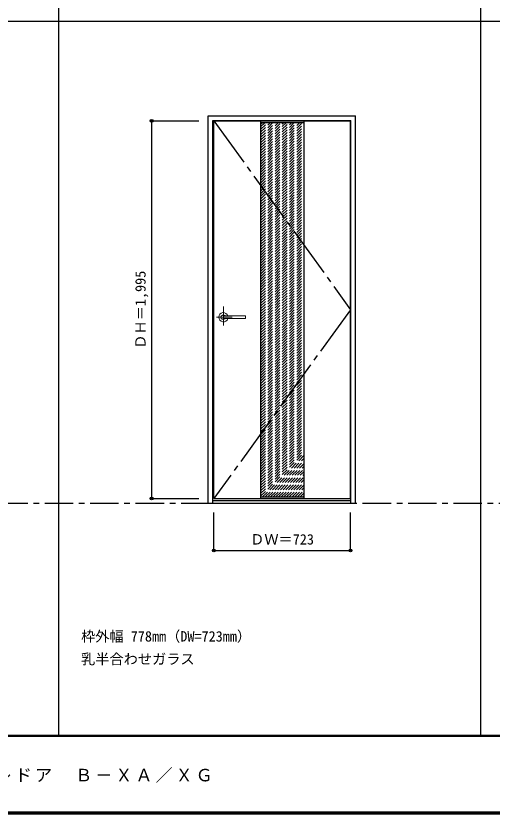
# Model space of a CAD drawing. Units: millimetres, scale not verified. Extents: x -6000 to 5700, y -4307 to 4260.
# Drawn here: x -3483 to -966, y -4205 to 12 of the extents above; entities that cross this region are included whole.
import ezdxf
from ezdxf.enums import TextEntityAlignment as Align

# ---------------------------------------------------------------- set-up
doc = ezdxf.new("R2010")
doc.units = ezdxf.units.MM
doc.header["$LTSCALE"] = 30
doc.header["$PDMODE"] = 32
doc.header["$PDSIZE"] = 15
for name, pattern in [('CHAIN1', [8, 5, -1, 1, -1]), ('CHAIN2', [12, 9, -1, 1, -1]), ('DASHED1', [1.8, 1.2, -0.6])]:
    doc.linetypes.add(name, pattern=pattern)
for name, color, linetype in [('0-2_扉', 3, 'Continuous'), ('0-3_仕上げ', 3, 'Continuous'), ('0-4_枠', 3, 'Continuous'), ('0-7', 7, 'CHAIN2'), ('0-A_文字', 7, 'Continuous'), ('0-B_寸法', 7, 'Continuous'), ('0-C_ハッチ', 4, 'DASHED1'), ('F-1_枠', 6, 'Continuous'), ('F-A_文字', 7, 'Continuous')]:
    doc.layers.add(name, color=color, linetype=linetype)
doc.layers.add('0-5_レバー', color=7, linetype='Continuous', lineweight=18)
doc.styles.add('ＭＳ ゴシック', font='')
doc.styles.get('ＭＳ ゴシック').set_extended_font_data('MS Gothic')

msp = doc.modelspace()

# ---------------------------------------------------------------- linework, layer by layer
at = {"layer": '0-2_扉'}
for p, q in [((-2436.8, -542.5), (-1713.8, -542.5)), ((-2436.8, -2537.5), (-2436.8, -542.5)), ((-1713.8, -2537.5), (-1713.8, -542.5)), ((-2436.8, -2537.5), (-1713.8, -2537.5))]:
    msp.add_line(p, q, dxfattribs=at)
at = {"layer": '0-3_仕上げ'}
for p, q in [((-2189.3, -542.5), (-2189.3, -2537.5)), ((-1961.3, -542.5), (-1961.3, -2537.5))]:
    msp.add_line(p, q, dxfattribs=at)
at = {"layer": '0-3_仕上げ', "color": 7}
for p, q in [((-2189.3, -550.5), (-1961.3, -550.5)), ((-2189.3, -2529.5), (-1961.3, -2529.5))]:
    msp.add_line(p, q, dxfattribs=at)
at = {"layer": '0-4_枠'}
for p, q in [((-2465.8, -515.5), (-1687.8, -515.5)), ((-2465.8, -2562.5), (-2465.8, -515.5)), ((-2441.8, -539.5), (-1711.8, -539.5)), ((-2441.8, -2562.5), (-2441.8, -539.5)), ((-1711.8, -2562.5), (-1711.8, -539.5)), ((-1687.8, -2562.5), (-1687.8, -515.5)), ((-2465.8, -2562.5), (-1687.8, -2562.5)), ((-2441.8, -2547.5), (-1711.8, -2547.5))]:
    msp.add_line(p, q, dxfattribs=at)
at = {"layer": '0-5_レバー', "color": 4, "linetype": 'CHAIN1'}
for p, q in [((-2386.3, -1523.54), (-2386.3, -1623.39)), ((-2339.5, -1580), (-2422.52, -1580))]:
    msp.add_line(p, q, dxfattribs=at)
at = {"layer": '0-5_レバー'}
for q in [(-2269.3, -1574.51), (-2269.3, -1585.5)]:
    msp.add_line((-2269.3, -1580), q, dxfattribs=at)
for points in [[(-2376.34, -1573.01), (-2377.11, -1572.22), (-2379.08, -1570.85), (-2381.32, -1569.84), (-2383.76, -1569.21), (-2386.3, -1569), (-2388.84, -1569.21), (-2391.27, -1569.84), (-2393.52, -1570.85), (-2395.49, -1572.22), (-2397.11, -1573.89), (-2398.31, -1575.79), (-2399.05, -1577.85), (-2399.3, -1580), (-2399.05, -1582.15), (-2398.31, -1584.21), (-2397.11, -1586.11), (-2395.49, -1587.78), (-2393.52, -1589.15), (-2391.27, -1590.16), (-2388.84, -1590.79), (-2386.3, -1591), (-2383.76, -1590.79), (-2381.32, -1590.16), (-2379.08, -1589.15), (-2377.11, -1587.78), (-2376.34, -1586.99)], [(-2270.8, -1573), (-2280.53, -1573), (-2290.71, -1573), (-2300.31, -1573), (-2309.3, -1573), (-2317.71, -1573), (-2325.52, -1573), (-2332.34, -1573), (-2338.64, -1573), (-2344.4, -1573), (-2349.65, -1573), (-2354.44, -1573), (-2359.09, -1573), (-2363.3, -1573), (-2367.05, -1573), (-2369.05, -1573), (-2370.9, -1573), (-2372.91, -1573.01), (-2375.32, -1573.01), (-2376.81, -1573.01), (-2378.35, -1573.01), (-2379.87, -1573.01), (-2380.97, -1573.01), (-2381.43, -1573.01), (-2381.43, -1573.02)], [(-2381.28, -1586.99), (-2381.15, -1586.99), (-2380.71, -1586.99), (-2379.99, -1586.99), (-2378.97, -1586.99), (-2377.71, -1586.99), (-2376.36, -1586.99), (-2373.5, -1586.99), (-2370.52, -1587), (-2367.5, -1587), (-2364.46, -1587), (-2361.39, -1587), (-2358.31, -1587), (-2354.31, -1587), (-2349.9, -1587), (-2344.93, -1587), (-2339.4, -1587), (-2333.31, -1587), (-2326.66, -1587), (-2319.45, -1587), (-2310.86, -1587), (-2301.6, -1587), (-2291.66, -1587), (-2281.05, -1587), (-2270.8, -1587)], [(-2270.8, -1573), (-2279.88, -1573), (-2280.28, -1573)]]:
    msp.add_lwpolyline(points, dxfattribs=at)
for centre, radius, start, end in [((-2386.3, -1580), 24.55, 16.59952, 343.36736), ((-2270.8, -1574.5), 1.5, 0.00847, 89.9163), ((-2270.8, -1574.5), 1.5, 360, 90.17419), ((-2270.8, -1585.5), 1.5, 270.16419, 0), ((-2270.8, -1585.5), 1.5, 269.91059, 359.99153)]:
    msp.add_arc(centre, radius, start, end, dxfattribs=at)
at = {"layer": '0-7'}
msp.add_lwpolyline([(-2436.8, -542.5), (-1713.8, -1540), (-2436.8, -2537.5)], dxfattribs=at)
at = {"layer": '0-B_寸法', "color": 4}
for p, q in [((-2765.8, -542.5), (-2515.8, -542.5)), ((-2765.8, -542.5), (-2765.8, -2537.5)), ((-2765.8, -2537.5), (-2515.8, -2537.5)), ((-2436.8, -2812.5), (-2436.8, -2612.5)), ((-1713.8, -2812.5), (-1713.8, -2612.5)), ((-2436.8, -2812.5), (-1713.8, -2812.5))]:
    msp.add_line(p, q, dxfattribs=at)
at = {"layer": '0-B_寸法'}
for p in [(-2765.8, -542.5), (-2765.8, -2537.5), (-2436.8, -2812.5), (-1713.8, -2812.5)]:
    msp.add_point(p, dxfattribs=at)
at = {"layer": '0-C_ハッチ'}
for p, q in [((-2189.3, -772.07), (-1967.73, -550.5)), ((-2189.3, -757.93), (-1981.87, -550.5)), ((-2189.3, -743.79), (-1996.01, -550.5)), ((-2189.3, -729.65), (-2010.15, -550.5)), ((-2189.3, -715.5), (-2024.3, -550.5)), ((-2189.3, -701.36), (-2038.44, -550.5)), ((-2189.3, -687.22), (-2052.58, -550.5)), ((-2189.3, -673.08), (-2066.72, -550.5)), ((-2189.3, -658.94), (-2080.86, -550.5)), ((-2189.3, -644.79), (-2095.01, -550.5)), ((-2189.3, -630.65), (-2109.15, -550.5)), ((-2189.3, -616.51), (-2123.29, -550.5)), ((-2189.3, -602.37), (-2137.43, -550.5)), ((-2189.3, -588.23), (-2151.57, -550.5)), ((-2189.3, -574.08), (-2165.72, -550.5)), ((-2189.3, -559.94), (-2179.86, -550.5)), ((-2189.3, -786.22), (-1961.3, -558.22)), ((-2189.3, -800.36), (-1961.3, -572.36)), ((-2189.3, -814.5), (-1961.3, -586.5)), ((-2189.3, -828.64), (-1961.3, -600.64)), ((-2189.3, -842.78), (-1961.3, -614.78)), ((-2189.3, -856.93), (-1961.3, -628.93)), ((-2189.3, -871.07), (-1961.3, -643.07)), ((-2189.3, -885.21), (-1961.3, -657.21)), ((-2189.3, -899.35), (-1961.3, -671.35)), ((-2189.3, -913.49), (-1961.3, -685.49)), ((-2189.3, -927.64), (-1961.3, -699.64)), ((-2189.3, -941.78), (-1961.3, -713.78)), ((-2189.3, -955.92), (-1961.3, -727.92)), ((-2189.3, -970.06), (-1961.3, -742.06)), ((-2189.3, -984.21), (-1961.3, -756.21)), ((-2189.3, -998.35), (-1961.3, -770.35)), ((-2189.3, -1012.49), (-1961.3, -784.49)), ((-2189.3, -1026.63), (-1961.3, -798.63)), ((-2189.3, -1040.77), (-1961.3, -812.77)), ((-2189.3, -1054.92), (-1961.3, -826.92)), ((-2189.3, -1069.06), (-1961.3, -841.06)), ((-2189.3, -1083.2), (-1961.3, -855.2)), ((-2189.3, -1097.34), (-1961.3, -869.34)), ((-2189.3, -1111.48), (-1961.3, -883.48)), ((-2189.3, -1125.63), (-1961.3, -897.63)), ((-2189.3, -1139.77), (-1961.3, -911.77)), ((-2189.3, -1153.91), (-1961.3, -925.91)), ((-2189.3, -1168.05), (-1961.3, -940.05)), ((-2189.3, -1182.2), (-1961.3, -954.2)), ((-2189.3, -1196.34), (-1961.3, -968.34)), ((-2189.3, -1210.48), (-1961.3, -982.48)), ((-2189.3, -1224.62), (-1961.3, -996.62)), ((-2189.3, -1238.76), (-1961.3, -1010.76)), ((-2189.3, -1252.91), (-1961.3, -1024.91)), ((-2189.3, -1267.05), (-1961.3, -1039.05)), ((-2189.3, -1281.19), (-1961.3, -1053.19)), ((-2189.3, -1295.33), (-1961.3, -1067.33)), ((-2189.3, -1309.47), (-1961.3, -1081.47)), ((-2189.3, -1323.62), (-1961.3, -1095.62)), ((-2189.3, -1337.76), (-1961.3, -1109.76)), ((-2189.3, -1351.9), (-1961.3, -1123.9)), ((-2189.3, -1366.04), (-1961.3, -1138.04)), ((-2189.3, -1380.19), (-1961.3, -1152.19)), ((-2189.3, -1394.33), (-1961.3, -1166.33)), ((-2189.3, -1408.47), (-1961.3, -1180.47)), ((-2189.3, -1422.61), (-1961.3, -1194.61)), ((-2189.3, -1436.75), (-1961.3, -1208.75)), ((-2189.3, -1450.9), (-1961.3, -1222.9)), ((-2189.3, -1465.04), (-1961.3, -1237.04)), ((-2189.3, -1479.18), (-1961.3, -1251.18)), ((-2189.3, -1493.32), (-1961.3, -1265.32)), ((-2189.3, -1507.46), (-1961.3, -1279.46)), ((-2189.3, -1521.61), (-1961.3, -1293.61)), ((-2189.3, -1535.75), (-1961.3, -1307.75)), ((-2189.3, -1549.89), (-1961.3, -1321.89)), ((-2189.3, -1564.03), (-1961.3, -1336.03)), ((-2189.3, -1578.17), (-1961.3, -1350.17)), ((-2189.3, -1592.32), (-1961.3, -1364.32)), ((-2189.3, -1606.46), (-1961.3, -1378.46)), ((-2189.3, -1620.6), (-1961.3, -1392.6)), ((-2189.3, -1634.74), (-1961.3, -1406.74)), ((-2189.3, -1648.89), (-1961.3, -1420.89)), ((-2189.3, -1663.03), (-1961.3, -1435.03)), ((-2189.3, -1677.17), (-1961.3, -1449.17)), ((-2189.3, -1691.31), (-1961.3, -1463.31)), ((-2189.3, -1705.45), (-1961.3, -1477.45)), ((-2189.3, -1719.6), (-1961.3, -1491.6)), ((-2189.3, -1733.74), (-1961.3, -1505.74)), ((-2189.3, -1747.88), (-1961.3, -1519.88)), ((-2189.3, -1762.02), (-1961.3, -1534.02)), ((-2189.3, -1776.16), (-1961.3, -1548.16)), ((-2189.3, -1790.31), (-1961.3, -1562.31)), ((-2189.3, -1804.45), (-1961.3, -1576.45)), ((-2189.3, -1818.59), (-1961.3, -1590.59)), ((-2189.3, -1832.73), (-1961.3, -1604.73)), ((-2189.3, -1846.88), (-1961.3, -1618.88)), ((-2189.3, -1861.02), (-1961.3, -1633.02)), ((-2189.3, -1875.16), (-1961.3, -1647.16)), ((-2189.3, -1889.3), (-1961.3, -1661.3)), ((-2189.3, -1903.44), (-1961.3, -1675.44)), ((-2189.3, -1917.59), (-1961.3, -1689.59)), ((-2189.3, -1931.73), (-1961.3, -1703.73)), ((-2189.3, -1945.87), (-1961.3, -1717.87)), ((-2189.3, -1960.01), (-1961.3, -1732.01)), ((-2189.3, -1974.15), (-1961.3, -1746.15)), ((-2189.3, -1988.3), (-1961.3, -1760.3)), ((-2189.3, -2002.44), (-1961.3, -1774.44)), ((-2189.3, -2016.58), (-1961.3, -1788.58)), ((-2189.3, -2030.72), (-1961.3, -1802.72)), ((-2189.3, -2044.87), (-1961.3, -1816.87)), ((-2189.3, -2059.01), (-1961.3, -1831.01)), ((-2189.3, -2073.15), (-1961.3, -1845.15)), ((-2189.3, -2087.29), (-1961.3, -1859.29)), ((-2189.3, -2101.43), (-1961.3, -1873.43)), ((-2189.3, -2115.58), (-1961.3, -1887.58)), ((-2189.3, -2129.72), (-1961.3, -1901.72)), ((-2189.3, -2143.86), (-1961.3, -1915.86)), ((-2189.3, -2158), (-1961.3, -1930)), ((-2189.3, -2172.14), (-1961.3, -1944.14)), ((-2189.3, -2186.29), (-1961.3, -1958.29)), ((-2189.3, -2200.43), (-1961.3, -1972.43)), ((-2189.3, -2214.57), (-1961.3, -1986.57)), ((-2189.3, -2228.71), (-1961.3, -2000.71)), ((-2189.3, -2242.86), (-1961.3, -2014.86)), ((-2189.3, -2257), (-1961.3, -2029)), ((-2189.3, -2271.14), (-1961.3, -2043.14)), ((-2189.3, -2285.28), (-1961.3, -2057.28)), ((-2189.3, -2299.42), (-1961.3, -2071.42)), ((-2189.3, -2313.57), (-1961.3, -2085.57)), ((-2189.3, -2327.71), (-1961.3, -2099.71)), ((-2189.3, -2341.85), (-1961.3, -2113.85)), ((-2189.3, -2355.99), (-1961.3, -2127.99)), ((-2189.3, -2370.13), (-1961.3, -2142.13)), ((-2189.3, -2384.28), (-1961.3, -2156.28)), ((-2189.3, -2398.42), (-1961.3, -2170.42)), ((-2189.3, -2412.56), (-1961.3, -2184.56)), ((-2189.3, -2426.7), (-1961.3, -2198.7)), ((-2189.3, -2440.85), (-1961.3, -2212.85)), ((-2189.3, -2454.99), (-1961.3, -2226.99)), ((-2189.3, -2469.13), (-1961.3, -2241.13)), ((-2189.3, -2483.27), (-1961.3, -2255.27)), ((-2189.3, -2497.41), (-1961.3, -2269.41)), ((-2189.3, -2511.56), (-1961.3, -2283.56)), ((-2189.3, -2525.7), (-1961.3, -2297.7)), ((-2178.96, -2529.5), (-1961.3, -2311.84)), ((-2164.82, -2529.5), (-1961.3, -2325.98)), ((-2150.68, -2529.5), (-1961.3, -2340.12)), ((-2136.53, -2529.5), (-1961.3, -2354.27)), ((-2122.39, -2529.5), (-1961.3, -2368.41)), ((-2108.25, -2529.5), (-1961.3, -2382.55)), ((-2094.11, -2529.5), (-1961.3, -2396.69)), ((-2079.96, -2529.5), (-1961.3, -2410.84)), ((-2065.82, -2529.5), (-1961.3, -2424.98)), ((-2051.68, -2529.5), (-1961.3, -2439.12)), ((-2037.54, -2529.5), (-1961.3, -2453.26)), ((-2023.4, -2529.5), (-1961.3, -2467.4)), ((-2009.25, -2529.5), (-1961.3, -2481.55)), ((-1995.11, -2529.5), (-1961.3, -2495.69)), ((-1980.97, -2529.5), (-1961.3, -2509.83)), ((-1966.83, -2529.5), (-1961.3, -2523.97))]:
    msp.add_line(p, q, dxfattribs=at)
at = {"layer": 'F-1_枠'}
for p, q in [((-3258.4, 4175), (-3258.4, -3790)), ((-1026.8, 4175), (-1026.8, -3790)), ((-6000, -15.5), (5700, -15.5)), ((5700, -3790), (-6000, -3790)), ((5700, -3795), (-6000, -3795)), ((5700, -4195), (-6000, -4195)), ((5700, -4200), (-6000, -4200)), ((5700, -4205), (-6000, -4205))]:
    msp.add_line(p, q, dxfattribs=at)
at = {"layer": 'F-1_枠', "color": 7, "linetype": 'CHAIN1'}
msp.add_line((-5490, -2562.5), (3436.4, -2562.5), dxfattribs=at)

# ---------------------------------------------------------------- texts
at = {"layer": '0-A_文字', "style": 'ＭＳ ゴシック'}
for s, p in [('枠外幅 778mm（DW=723mm）', (-3138.4, -3310)), ('乳半合わせガラス', (-3138.4, -3430))]:
    msp.add_text(s, height=54.99, dxfattribs=at).set_placement(p, align=Align.BOTTOM_LEFT)
at = {"layer": '0-B_寸法', "style": 'ＭＳ ゴシック'}
msp.add_text('ＤＨ＝1,995', height=54.99, rotation=90, dxfattribs=at).set_placement((-2780.8, -1746.25), align=Align.BOTTOM_LEFT)
msp.add_text('ＤＷ＝723', height=54.99, dxfattribs=at).set_placement((-2244.55, -2797.5), align=Align.BOTTOM_LEFT)
at = {"layer": 'F-A_文字', "insert": (-5240, -4040), "char_height": 65.98, "attachment_point": 7, "style": 'ＭＳ ゴシック'}
msp.add_mtext('\\T1.18;ドレタス\u3000H20シングルドア／トイレドア\u3000Ｂ－ＸＡ／ＸＧ', dxfattribs=at)

doc.saveas('drawing.dxf')
